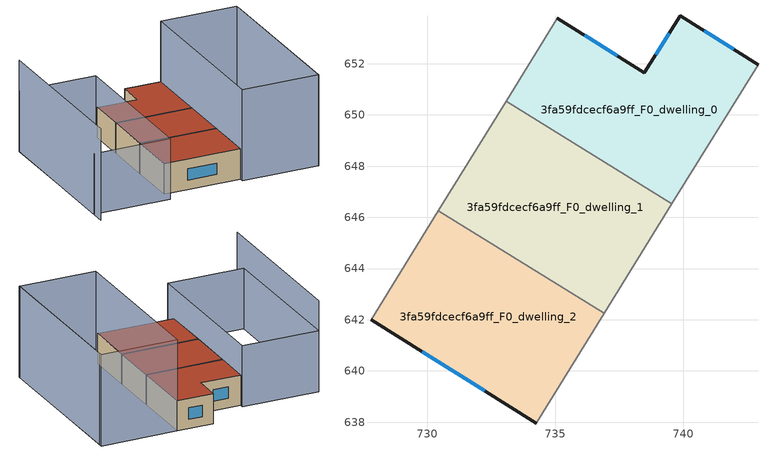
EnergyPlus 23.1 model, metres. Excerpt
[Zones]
3fa59fdcecf6a9ff_F0_dwelling_0
 floor ground (EU_floor_Construction): 742.93,651.97 739.57,646.53 733.09,650.54 735.09,653.79 738.49,651.65 739.89,653.88 z0
 wall outside (EU_wall_Construction): 742.93,651.97 739.89,653.88 738.49,651.65 735.09,653.79 z0:3
 wall adiabatic (EU_wall_Construction): 739.57,646.53 742.93,651.97 / 735.09,653.79 733.09,650.54 z0:3
 wall to 3fa59fdcecf6a9ff_F0_dwelling_1 (EU_wall_Construction): 733.09,650.54 739.57,646.53 z0:3
 window (EU_Window_Construction): 737.43,652.32 736.15,653.12 / 739.45,653.18 738.93,652.35 / 741.98,652.56 740.84,653.28 z0.93:2.07
 roof outside (EU_roof_Construction): 739.57,646.53 742.93,651.97 739.89,653.88 738.49,651.65 735.09,653.79 733.09,650.54 z3
3fa59fdcecf6a9ff_F0_dwelling_1
 floor ground (EU_floor_Construction): 739.57,646.53 736.92,642.26 730.44,646.26 733.09,650.54 z0
 wall adiabatic (EU_wall_Construction): 736.92,642.26 739.57,646.53 / 733.09,650.54 730.44,646.26 z0:3
 wall to 3fa59fdcecf6a9ff_F0_dwelling_2 (EU_wall_Construction): 730.44,646.26 736.92,642.26 z0:3
 roof outside (EU_roof_Construction): 736.92,642.26 739.57,646.53 733.09,650.54 730.44,646.26 z3
3fa59fdcecf6a9ff_F0_dwelling_2
 floor ground (EU_floor_Construction): 736.92,642.26 734.26,637.96 727.81,642.01 730.44,646.26 z0
 wall outside (EU_wall_Construction): 727.81,642.01 734.26,637.96 z0:3
 wall adiabatic (EU_wall_Construction): 734.26,637.96 736.92,642.26 / 730.44,646.26 727.81,642.01 z0:3
 window (EU_Window_Construction): 729.82,640.74 732.25,639.22 z0.93:2.07
 roof outside (EU_roof_Construction): 734.26,637.96 736.92,642.26 730.44,646.26 727.81,642.01 z3
shading: 735.26,654.06 727.14,640.93 / 727.14,640.93 720.66,644.94 / 720.66,644.94 728.78,658.07 / 728.78,658.07 735.26,654.06 z0:6; 728.79,658.07 719.94,643.76 / 740.53,633.6 749.18,647.6 / 734.07,637.65 742.93,651.97 / 742.93,651.97 749.41,647.96 / 749.41,647.96 740.55,633.64 / 740.55,633.64 734.07,637.65 z0:9
[Building]
EU S2 Campaign: North Axis=0; Terrain=City; Solar Distribution=FullExterior
[Site:Location]
Montreal-Trudeau.Intl.AP: Latitude=45.4667; Longitude=-73.75; Time Zone=-5; Elevation=36
[SizingPeriod:WeatherFileDays]
AnnualSizingPeriod: Begin Month=1; Begin Day of Month=1; End Month=12; End Day of Month=31; Day of Week for Start Day=Monday; Use Weather File Daylight Saving Period=No; Use Weather File Rain and Snow Indicators=No
[MATERIAL]
EU_InternalMass_Material: Roughness=MediumRough; Thickness=0.1; Conductivity=1; Density=1800; Specific Heat=900; Thermal Absorptance=0.9; Solar Absorptance=0.7; Visible Absorptance=0.7
[MATERIAL:NOMASS] Roughness=MediumRough; Thermal Absorptance=0.9; Solar Absorptance=0.7; Visible Absorptance=0.7
Name | Thermal Resistance
EU_wall_NoMass; EU_floor_NoMass | 1.36485
EU_roof_NoMass | 2.55992
[WINDOWMATERIAL:SIMPLEGLAZINGSYSTEM]
EU_Window_SimpleGlazing: UFactor=3.92339; Solar Heat Gain Coefficient=0.8; Visible Transmittance=0.8
[CONSTRUCTION]
EU_wall_Construction: EU_wall_NoMass
EU_roof_Construction: EU_roof_NoMass
EU_floor_Construction: EU_floor_NoMass
EU_Window_Construction: EU_Window_SimpleGlazing
EU_InternalMass_Construction: EU_InternalMass_Material
[ZONE] Type=1; Multiplier=1; Ceiling Height=autocalculate; Floor Area=autocalculate; Part of Total Floor Area=Yes
Name | Volume
3fa59fdcecf6a9ff_F0_dwelling_0; 3fa59fdcecf6a9ff_F0_dwelling_2 | 114.959
3fa59fdcecf6a9ff_F0_dwelling_1 | 114.96
[INTERNALMASS] Construction=EU_InternalMass_Construction
Name | Zone or ZoneList | Surface Area
3fa59fdcecf6a9ff_F0_dwelling_0_EU_InternalMass | 3fa59fdcecf6a9ff_F0_dwelling_0 | 38.3197
3fa59fdcecf6a9ff_F0_dwelling_1_EU_InternalMass | 3fa59fdcecf6a9ff_F0_dwelling_1 | 38.32
3fa59fdcecf6a9ff_F0_dwelling_2_EU_InternalMass | 3fa59fdcecf6a9ff_F0_dwelling_2 | 38.3198
[OTHEREQUIPMENT] Fuel Type=Electricity; Design Level Calculation Method=Watts/Area; Power per Zone Floor Area=1; Fraction Latent=0; Fraction Radiant=0; Fraction Lost=0; Carbon Dioxide Generation Rate=0; EndUse Subcategory=EU_Step8_InternalGains
Name | Zone or ZoneList or Space or SpaceList | Schedule
EU_Step8_InternalGain_3fa59fdcecf6a9ff_F0_dwelling_0_f000 | 3fa59fdcecf6a9ff_F0_dwelling_0 | EU_Step8_GainSchedule_3fa59fdcecf6a9ff_F0_dwelling_0_f000
EU_Step8_InternalGain_3fa59fdcecf6a9ff_F0_dwelling_1_f000 | 3fa59fdcecf6a9ff_F0_dwelling_1 | EU_Step8_GainSchedule_3fa59fdcecf6a9ff_F0_dwelling_1_f000
EU_Step8_InternalGain_3fa59fdcecf6a9ff_F0_dwelling_2_f000 | 3fa59fdcecf6a9ff_F0_dwelling_2 | EU_Step8_GainSchedule_3fa59fdcecf6a9ff_F0_dwelling_2_f000
[ZONEVENTILATION:DESIGNFLOWRATE] Schedule=EU_AlwaysOn; Design Flow Rate Calculation Method=AirChanges/Hour; Air Changes per Hour=0.860309; Ventilation Type=Natural; Fan Pressure Rise=0; Fan Total Efficiency=1; Constant Term Coefficient=1; Temperature Term Coefficient=0; Velocity Term Coefficient=0; Velocity Squared Term Coefficient=0; Minimum Indoor Temperature=-100; Maximum Indoor Temperature=100; Delta Temperature=-100; Minimum Outdoor Temperature=-100; Maximum Outdoor Temperature=100; Maximum Wind Speed=40
Name | Zone or ZoneList or Space or SpaceList
EU_ConstantAir_3fa59fdcecf6a9ff_F0_dwelling_0 | 3fa59fdcecf6a9ff_F0_dwelling_0
EU_ConstantAir_3fa59fdcecf6a9ff_F0_dwelling_1 | 3fa59fdcecf6a9ff_F0_dwelling_1
EU_ConstantAir_3fa59fdcecf6a9ff_F0_dwelling_2 | 3fa59fdcecf6a9ff_F0_dwelling_2
[HVACTEMPLATE:THERMOSTAT] Constant Heating Setpoint=20; Constant Cooling Setpoint=50
EU_HeatOnly_3fa59fdcecf6a9ff_F0_dwelling_0; EU_HeatOnly_3fa59fdcecf6a9ff_F0_dwelling_1; EU_HeatOnly_3fa59fdcecf6a9ff_F0_dwelling_2
[HVACTEMPLATE:ZONE:IDEALLOADSAIRSYSTEM] System Availability Schedule=EU_AlwaysOn; Maximum Heating Supply Air Temperature=50; Minimum Cooling Supply Air Temperature=13; Maximum Heating Supply Air Humidity Ratio=0.0156; Minimum Cooling Supply Air Humidity Ratio=0.0077; Heating Limit=NoLimit; Cooling Limit=NoLimit; Heating Availability Schedule=EU_AlwaysOn; Cooling Availability Schedule=EU_CoolingOff; Dehumidification Control Type=ConstantSensibleHeatRatio; Cooling Sensible Heat Ratio=0.7; Dehumidification Setpoint=60; Humidification Control Type=None; Humidification Setpoint=30; Outdoor Air Method=None; Outdoor Air Flow Rate per Person=0.00944; Outdoor Air Flow Rate per Zone Floor Area=0; Outdoor Air Flow Rate per Zone=0; Demand Controlled Ventilation Type=None; Outdoor Air Economizer Type=NoEconomizer; Heat Recovery Type=None; Sensible Heat Recovery Effectiveness=0.7; Latent Heat Recovery Effectiveness=0.65
Name | Template Thermostat
3fa59fdcecf6a9ff_F0_dwelling_0 | EU_HeatOnly_3fa59fdcecf6a9ff_F0_dwelling_0
3fa59fdcecf6a9ff_F0_dwelling_1 | EU_HeatOnly_3fa59fdcecf6a9ff_F0_dwelling_1
3fa59fdcecf6a9ff_F0_dwelling_2 | EU_HeatOnly_3fa59fdcecf6a9ff_F0_dwelling_2
[SIZING:ZONE] Zone Cooling Design Supply Air Temperature Input Method=SupplyAirTemperature; Zone Cooling Design Supply Air Temperature=13; Zone Heating Design Supply Air Temperature Input Method=SupplyAirTemperature; Zone Heating Design Supply Air Temperature=50; Zone Cooling Design Supply Air Humidity Ratio=0.008; Zone Heating Design Supply Air Humidity Ratio=0.008; Cooling Design Air Flow Method=DesignDay; Cooling Design Air Flow Rate=0; Cooling Minimum Air Flow per Zone Floor Area=0.000762; Cooling Minimum Air Flow=0; Cooling Minimum Air Flow Fraction=0.2; Heating Design Air Flow Method=DesignDay; Heating Design Air Flow Rate=0; Heating Maximum Air Flow per Zone Floor Area=0.002032; Heating Maximum Air Flow=0.141576; Heating Maximum Air Flow Fraction=0.3; Account for Dedicated Outdoor Air System=No; Dedicated Outdoor Air System Control Strategy=NeutralSupplyAir; Dedicated Outdoor Air Low Setpoint Temperature for Design=autosize; Dedicated Outdoor Air High Setpoint Temperature for Design=autosize; Zone Load Sizing Method=Sensible Load Only No Latent Load; Zone Latent Cooling Design Supply Air Humidity Ratio Input Method=HumidityRatioDifference; Zone Cooling Design Supply Air Humidity Ratio Difference=0.005; Zone Latent Heating Design Supply Air Humidity Ratio Input Method=HumidityRatioDifference; Zone Humidification Design Supply Air Humidity Ratio Difference=0.005
3fa59fdcecf6a9ff_F0_dwelling_0; 3fa59fdcecf6a9ff_F0_dwelling_1; 3fa59fdcecf6a9ff_F0_dwelling_2
[SCHEDULE:CONSTANT]
Name | Hourly Value
EU_AlwaysOn | 1
EU_CoolingOff | 0
[SCHEDULE:FILE] Column Number=1; Rows to Skip at Top=0; Number of Hours of Data=8760; Column Separator=Comma; Interpolate to Timestep=No; Minutes per Item=60; Adjust Schedule for Daylight Savings=Yes
Name | File
EU_Step8_GainSchedule_3fa59fdcecf6a9ff_F0_dwelling_0_f000 | ../../schedules/3fa59fdcecf6a9ff/3fa59fdcecf6a9ff_F0_dwelling_0_f000_gain.csv
EU_Step8_GainSchedule_3fa59fdcecf6a9ff_F0_dwelling_1_f000 | ../../schedules/3fa59fdcecf6a9ff/3fa59fdcecf6a9ff_F0_dwelling_1_f000_gain.csv
EU_Step8_GainSchedule_3fa59fdcecf6a9ff_F0_dwelling_2_f000 | ../../schedules/3fa59fdcecf6a9ff/3fa59fdcecf6a9ff_F0_dwelling_2_f000_gain.csv
